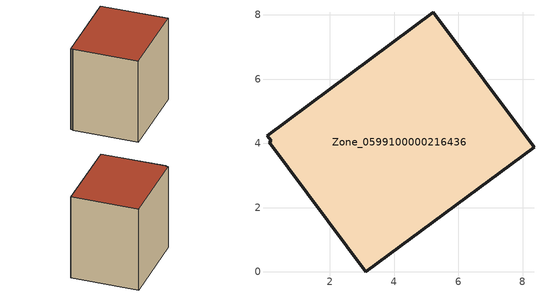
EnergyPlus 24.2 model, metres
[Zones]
Zone_0599100000216436
 floor ground (C_G): 0.05,4.23 5.22,8.08 8.35,3.87 3.12,0 0.12,4.04 0.17,4.08 z0
 wall outside (C_F): 8.35,3.87 5.22,8.08 0.05,4.23 0.17,4.08 0.12,4.04 3.12,0 8.35,3.87 z0:6.81
 roof outside (C_R): 5.22,8.08 0.05,4.23 0.17,4.08 0.12,4.04 3.12,0 8.35,3.87 z6.81
[BUILDING]
Pand.0599100000216436: North Axis=0; Terrain=City; Loads Convergence Tolerance Value=0.04; Temperature Convergence Tolerance Value=0.4; Solar Distribution=FullExterior; Maximum Number of Warmup Days=25; Minimum Number of Warmup Days=1
[Site:Location]
Rotterdam.The.Hague.AP_ZH_NLD Design_Conditions: Latitude=51.96; Longitude=4.45; Time Zone=1; Elevation=-4.5
[SITE:GROUNDTEMPERATURE:BUILDINGSURFACE]
18, 18, 18, 18, 18, 18, 18, 18, 18, 18, 18, 18
[MATERIAL] Thermal Absorptance=0.9; Solar Absorptance=0.7; Visible Absorptance=0.7
Name | Roughness | Thickness | Conductivity | Density | Specific Heat
G.TC.1946 | MediumSmooth | 0.15 | 1 | 540 | 1210
F.TC.1946 | Rough | 0.3 | 0.857143 | 1920 | 840
R.TC.1946 | MediumRough | 0.2 | 0.909091 | 1500 | 1000
[CONSTRUCTION]
C_G: G.TC.1946
C_F: F.TC.1946
C_R: R.TC.1946
[ZONE]
Zone_0599100000216436: Type=1; Multiplier=1; Ceiling Height=Autocalculate; Volume=Autocalculate; Floor Area=autocalculate; Part of Total Floor Area=Yes
[ZONEINFILTRATION:DESIGNFLOWRATE]
Infil_Zone_0599100000216436: Zone or ZoneList or Space or SpaceList=Zone_0599100000216436; Schedule=AlwaysOn; Design Flow Rate Calculation Method=Flow/Area; Flow Rate per Floor Area=0.003; Constant Term Coefficient=1; Temperature Term Coefficient=0; Velocity Term Coefficient=0; Velocity Squared Term Coefficient=0
[HVACTEMPLATE:ZONE:IDEALLOADSAIRSYSTEM]
Zone_0599100000216436: Maximum Heating Supply Air Temperature=50; Minimum Cooling Supply Air Temperature=13; Maximum Heating Supply Air Humidity Ratio=0.0156; Minimum Cooling Supply Air Humidity Ratio=0.0077; Heating Limit=NoLimit; Cooling Limit=NoLimit; Dehumidification Control Type=ConstantSensibleHeatRatio; Cooling Sensible Heat Ratio=0.7; Dehumidification Setpoint=60; Humidification Control Type=None; Humidification Setpoint=30; Outdoor Air Method=None; Outdoor Air Flow Rate per Person=0.00944; Outdoor Air Flow Rate per Zone Floor Area=0; Outdoor Air Flow Rate per Zone=0; Demand Controlled Ventilation Type=None; Outdoor Air Economizer Type=NoEconomizer; Heat Recovery Type=None; Sensible Heat Recovery Effectiveness=0.7; Latent Heat Recovery Effectiveness=0.65
[ZONECONTROL:THERMOSTAT]
ThermostatControl_Zone_0599100000216436: Zone or ZoneList=Zone_0599100000216436; Control Type Schedule=DualSetpointControlType; Control 1=Thermostat_Zone_0599100000216436; Temperature Difference Between Cutout And Setpoint=0
[THERMOSTATSETPOINT:DUALSETPOINT]
Thermostat_Zone_0599100000216436: Heating Setpoint Temperature Schedule=HeatingSetpoint_Zone_0599100000216436; Cooling Setpoint Temperature Schedule=CoolingSetpoint_Zone_0599100000216436
[SCHEDULE:COMPACT]
HeatingSetpoint_Zone_0599100000216436: Through: 12/31, For: AllDays, Until: 24:00, 21
CoolingSetpoint_Zone_0599100000216436: Through: 12/31, For: AllDays, Until: 24:00, 24
DualSetpointControlType: Through: 12/31, For: AllDays, Until: 24:00, 4
AlwaysOn: Through: 12/31, For: AllDays, Until: 24:00, 1
